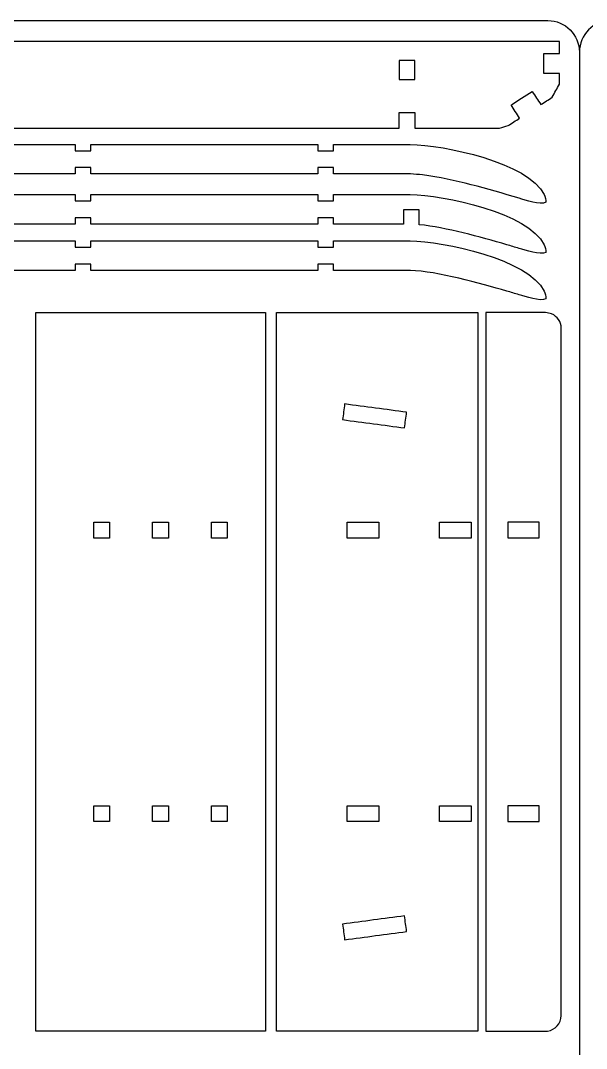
# Model space of a CAD drawing. Extents: x 363 to 933, y 152 to 732.
# Drawn here: x 654 to 743.9, y 568.7 to 732 of the extents above; entities that cross this region are included whole.
import ezdxf

# ---------------------------------------------------------------- set-up
doc = ezdxf.new("R2010")
doc.units = 0
doc.layers.get('0').update_dxf_attribs({"linetype": 'CONTINUOUS'})

msp = doc.modelspace()

# ---------------------------------------------------------------- linework, layer by layer
at = {"color": 5}
for p, q in [((557.73304, 732.00749), (737.73294, 732.00749)), ((742.73304, 727.00749), (742.73304, 447.00749)), ((742.73304, 727.00749), (742.73304, 447.00749))]:
    msp.add_line(p, q, dxfattribs=at)
for points in [[(737.73294, 732.00749), (740.48304, 732.00749), (742.73304, 729.75749), (742.73304, 727.00749)], [(747.73314, 732.00749), (744.98304, 732.00749), (742.73304, 729.75749), (742.73304, 727.00749)]]:
    msp.add_open_spline(points, degree=3, dxfattribs=at)
at = {"color": 3}
for points in [[(739.56214, 728.65429), (701.50544, 728.65429), (663.44884, 728.65429), (625.39214, 728.65429)], [(739.56244, 726.78759), (739.56234, 727.40979), (739.56224, 728.03209), (739.56214, 728.65429)], [(737.06534, 726.78719), (737.89774, 726.78719), (738.73004, 726.78749), (739.56244, 726.78759)], [(737.06584, 723.60379), (737.06564, 724.66499), (737.06554, 725.72609), (737.06534, 726.78719)], [(739.56284, 723.60429), (738.73054, 723.60419), (737.89814, 723.60399), (737.06584, 723.60379)], [(739.56314, 721.92099), (739.56304, 722.48209), (739.56294, 723.04319), (739.56284, 723.60429)], [(738.41504, 719.81799), (738.79774, 720.51899), (739.18044, 721.21999), (739.56314, 721.92099)], [(731.88124, 718.58949), (733.00274, 719.31049), (734.12434, 720.03149), (735.24584, 720.75249)], [(735.24584, 720.75249), (735.69644, 720.05159), (736.14704, 719.35059), (736.59764, 718.64969)], [(736.59764, 718.64969), (737.20344, 719.03909), (737.80924, 719.42859), (738.41504, 719.81799)], [(714.10214, 714.91129), (714.10204, 715.74449), (714.10204, 716.57779), (714.10194, 717.41099)], [(714.10194, 717.41099), (714.93524, 717.41099), (715.76854, 717.41099), (716.60184, 717.41099)], [(716.60184, 717.41099), (716.60194, 716.57779), (716.60194, 715.74449), (716.60204, 714.91129)], [(733.23314, 716.48669), (732.78254, 717.18759), (732.33184, 717.88859), (731.88124, 718.58949)], [(731.41564, 715.31829), (732.02144, 715.70779), (732.62734, 716.09719), (733.23314, 716.48669)], [(650.84684, 714.92119), (671.93194, 714.91789), (693.01704, 714.91459), (714.10214, 714.91129)], [(716.60204, 714.91129), (721.08934, 714.91459), (725.57654, 714.91799), (730.06384, 714.92129)], [(730.06384, 714.92129), (730.51444, 715.05359), (730.96504, 715.18599), (731.41564, 715.31829)], [(649.10134, 712.32099), (653.62654, 712.32099), (658.15164, 712.32099), (662.67684, 712.32099)], [(662.67684, 712.32099), (662.67684, 711.98769), (662.67684, 711.65429), (662.67684, 711.32099)], [(665.17674, 711.32099), (665.17674, 711.65429), (665.17674, 711.98769), (665.17674, 712.32099)], [(665.17674, 712.32099), (677.17614, 712.32099), (689.17564, 712.32099), (701.17504, 712.32099)], [(701.17504, 712.32099), (701.17504, 711.98769), (701.17504, 711.65429), (701.17504, 711.32099)], [(703.67494, 711.32099), (703.67494, 711.65429), (703.67494, 711.98769), (703.67494, 712.32099)], [(703.67494, 712.32099), (707.73674, 712.32099), (711.79844, 712.32099), (715.86024, 712.32099)], [(715.86024, 712.32099), (721.17244, 712.28269), (734.68134, 709.42989), (737.11984, 704.35179)], [(662.67684, 711.32099), (663.51014, 711.32099), (664.34344, 711.32099), (665.17674, 711.32099)], [(701.17504, 711.32099), (702.00834, 711.32099), (702.84164, 711.32099), (703.67494, 711.32099)], [(662.67684, 707.63519), (658.12924, 707.63509), (653.58164, 707.63499), (649.03404, 707.63489)], [(665.17674, 708.63509), (664.34344, 708.63509), (663.51014, 708.63509), (662.67684, 708.63509)], [(662.67684, 708.63509), (662.67684, 708.30179), (662.67684, 707.96849), (662.67684, 707.63519)], [(665.17674, 707.63519), (665.17674, 707.96849), (665.17674, 708.30179), (665.17674, 708.63509)], [(701.17504, 707.63519), (689.17564, 707.63519), (677.17614, 707.63519), (665.17674, 707.63519)], [(703.67494, 708.63509), (702.84164, 708.63509), (702.00834, 708.63509), (701.17504, 708.63509)], [(701.17504, 708.63509), (701.17504, 708.30179), (701.17504, 707.96849), (701.17504, 707.63519)], [(703.67494, 707.63519), (703.67494, 707.96849), (703.67494, 708.30179), (703.67494, 708.63509)], [(715.89624, 707.63609), (711.82244, 707.63579), (707.74874, 707.63549), (703.67494, 707.63519)], [(717.81514, 707.48349), (717.17554, 707.53439), (716.53584, 707.58519), (715.89624, 707.63609)], [(733.15544, 703.77239), (728.03054, 705.28159), (723.13714, 706.75509), (717.81514, 707.48349)], [(649.10134, 704.35589), (653.62654, 704.35589), (658.15164, 704.35589), (662.67684, 704.35589)], [(662.67684, 704.35589), (662.67684, 704.02259), (662.67684, 703.68919), (662.67684, 703.35589)], [(665.17674, 703.35589), (665.17674, 703.68919), (665.17674, 704.02259), (665.17674, 704.35589)], [(665.17674, 704.35589), (677.17614, 704.35589), (689.17564, 704.35589), (701.17504, 704.35589)], [(701.17504, 704.35589), (701.17504, 704.02259), (701.17504, 703.68919), (701.17504, 703.35589)], [(703.67494, 703.35589), (703.67494, 703.68919), (703.67494, 704.02259), (703.67494, 704.35589)], [(703.67494, 704.35589), (707.73674, 704.35589), (711.79844, 704.35589), (715.86024, 704.35589)], [(715.86024, 704.35589), (721.17234, 704.31759), (734.68184, 701.46449), (737.11984, 696.38669)], [(737.11984, 704.35179), (737.26734, 704.04459), (737.45854, 703.48579), (737.41894, 703.13609)], [(662.67684, 703.35589), (663.51014, 703.35589), (664.34344, 703.35589), (665.17674, 703.35589)], [(701.17504, 703.35589), (702.00834, 703.35589), (702.84164, 703.35589), (703.67494, 703.35589)], [(737.41894, 703.13609), (736.48194, 702.65389), (734.17974, 703.47079), (733.15544, 703.77239)], [(665.17674, 700.66999), (664.34344, 700.66999), (663.51014, 700.66999), (662.67684, 700.66999)], [(662.67684, 700.66999), (662.67684, 700.33669), (662.67684, 700.00329), (662.67684, 699.66999)], [(665.17674, 699.67009), (665.17674, 700.00339), (665.17674, 700.33669), (665.17674, 700.66999)], [(703.67494, 700.67079), (702.84164, 700.67079), (702.00834, 700.67069), (701.17504, 700.67069)], [(701.17504, 700.67069), (701.17504, 700.33739), (701.17504, 700.00409), (701.17504, 699.67079)], [(703.67494, 699.67079), (703.67494, 700.00409), (703.67494, 700.33749), (703.67494, 700.67079)], [(717.29884, 701.93999), (716.46224, 701.93999), (715.62564, 701.93999), (714.78904, 701.93999)], [(714.78904, 701.93999), (714.78904, 701.18369), (714.78904, 700.42729), (714.78904, 699.67099)], [(717.29884, 699.57399), (717.29884, 700.36269), (717.29884, 701.15129), (717.29884, 701.93999)], [(662.67684, 699.66999), (658.96584, 699.66989), (655.25484, 699.66989), (651.54384, 699.66979)], [(701.17504, 699.67079), (689.17564, 699.67059), (677.17614, 699.67029), (665.17674, 699.67009)], [(714.78904, 699.67099), (711.08434, 699.67089), (707.37964, 699.67089), (703.67494, 699.67079)], [(731.19174, 696.39089), (726.99634, 697.62099), (721.61874, 699.10799), (717.29884, 699.57399)], [(649.10134, 696.99089), (653.62654, 696.99089), (658.15164, 696.99089), (662.67684, 696.99089)], [(662.67684, 696.99089), (662.67684, 696.65759), (662.67684, 696.32429), (662.67684, 695.99099)], [(662.67684, 695.99099), (663.51014, 695.99099), (664.34344, 695.99099), (665.17674, 695.99099)], [(665.17674, 695.99099), (665.17674, 696.32429), (665.17674, 696.65759), (665.17674, 696.99089)], [(665.17674, 696.99089), (677.17614, 696.99089), (689.17564, 696.99089), (701.17504, 696.99089)], [(701.17504, 696.99089), (701.17504, 696.65759), (701.17504, 696.32429), (701.17504, 695.99099)], [(701.17504, 695.99099), (702.00834, 695.99099), (702.84164, 695.99099), (703.67494, 695.99099)], [(703.67494, 695.99099), (703.67494, 696.32429), (703.67494, 696.65759), (703.67494, 696.99089)], [(703.67494, 696.99089), (707.73674, 696.99089), (711.79844, 696.99089), (715.86024, 696.99089)], [(715.86024, 696.99089), (721.16914, 696.95409), (734.68164, 694.09919), (737.11984, 689.02179)], [(733.15544, 695.80729), (732.50084, 696.00179), (731.84634, 696.19639), (731.19174, 696.39089)], [(737.41894, 695.17099), (736.48184, 694.68869), (734.17994, 695.50559), (733.15544, 695.80729)], [(737.11984, 696.38669), (737.26734, 696.07949), (737.45854, 695.52069), (737.41894, 695.17099)], [(665.17674, 693.30509), (664.34344, 693.30509), (663.51014, 693.30509), (662.67684, 693.30509)], [(662.67684, 693.30509), (662.67684, 692.97179), (662.67684, 692.63839), (662.67684, 692.30509)], [(665.17674, 692.30509), (665.17674, 692.63839), (665.17674, 692.97179), (665.17674, 693.30509)], [(703.67494, 693.30509), (702.84164, 693.30509), (702.00834, 693.30509), (701.17504, 693.30509)], [(701.17504, 693.30509), (701.17504, 692.97179), (701.17504, 692.63839), (701.17504, 692.30509)], [(703.67494, 692.30509), (703.67494, 692.63839), (703.67494, 692.97179), (703.67494, 693.30509)], [(662.67684, 692.30509), (658.12924, 692.30499), (653.58164, 692.30499), (649.03404, 692.30489)], [(701.17504, 692.30509), (689.17564, 692.30509), (677.17614, 692.30509), (665.17674, 692.30509)], [(715.89624, 692.30609), (711.82244, 692.30579), (707.74874, 692.30539), (703.67494, 692.30509)], [(731.19174, 689.02589), (727.01554, 690.25079), (720.18654, 692.15789), (715.89624, 692.30609)], [(733.15544, 688.44229), (732.50084, 688.63679), (731.84634, 688.83139), (731.19174, 689.02589)], [(737.41894, 687.80609), (736.48354, 687.32349), (734.17774, 688.14129), (733.15544, 688.44229)], [(737.11984, 689.02179), (737.26714, 688.71499), (737.45864, 688.15539), (737.41894, 687.80609)], [(656.41634, 571.43009), (656.41634, 609.48939), (656.41634, 647.54879), (656.41634, 685.60809)], [(656.41634, 685.60809), (668.57714, 685.60809), (680.73804, 685.60809), (692.89884, 685.60809)], [(692.89884, 685.60809), (692.89884, 647.54879), (692.89884, 609.48939), (692.89884, 571.43009)], [(694.64134, 685.60809), (705.29254, 685.60809), (715.94374, 685.60809), (726.59494, 685.60809)], [(694.64134, 571.43009), (694.64134, 609.48939), (694.64134, 647.54879), (694.64134, 685.60809)], [(726.59494, 685.60809), (726.59494, 647.54879), (726.59494, 609.48939), (726.59494, 571.43009)], [(737.35654, 685.60809), (734.19004, 685.60809), (731.02354, 685.60809), (727.85704, 685.60809)], [(727.85704, 685.60809), (727.85704, 647.54879), (727.85704, 609.48939), (727.85704, 571.43009)], [(738.31324, 685.41779), (737.99434, 685.48119), (737.67544, 685.54469), (737.35654, 685.60809)], [(739.85644, 683.10819), (739.82024, 684.21329), (739.28274, 684.93979), (738.31324, 685.41779)], [(739.85644, 573.92999), (739.85644, 610.32269), (739.85644, 646.71549), (739.85644, 683.10819)], [(737.68284, 571.45149), (738.92314, 571.61479), (739.81404, 572.63509), (739.85644, 573.92999)], [(692.89884, 571.43009), (680.73804, 571.43009), (668.57714, 571.43009), (656.41634, 571.43009)], [(726.59494, 571.43009), (715.94374, 571.43009), (705.29254, 571.43009), (694.64134, 571.43009)], [(727.85704, 571.43009), (731.13234, 571.43719), (734.40754, 571.44439), (737.68284, 571.45149)]]:
    msp.add_open_spline(points, degree=3, dxfattribs=at)
at = {"color": 7}
for points in [[(716.60324, 725.65809), (715.76994, 725.65809), (714.93674, 725.65809), (714.10344, 725.65809)], [(714.10344, 725.65809), (714.10344, 724.65829), (714.10344, 723.65819), (714.10344, 722.65839)], [(716.60324, 722.65839), (716.60324, 723.65819), (716.60324, 724.65829), (716.60324, 725.65809)], [(714.10344, 722.65839), (714.93674, 722.65839), (715.76994, 722.65839), (716.60324, 722.65839)], [(705.46104, 671.08519), (705.35034, 670.25599), (705.23974, 669.42669), (705.12904, 668.59749)], [(715.30064, 669.77249), (712.02074, 670.21009), (708.74084, 670.64759), (705.46104, 671.08519)], [(714.96884, 667.28489), (715.07944, 668.11409), (715.19014, 668.94329), (715.30064, 669.77249)], [(705.12904, 668.59749), (708.40894, 668.15999), (711.68894, 667.72239), (714.96884, 667.28489)], [(665.61094, 649.78479), (665.61094, 650.62139), (665.61094, 651.45789), (665.61094, 652.29449)], [(665.61094, 652.29449), (666.44754, 652.29449), (667.28414, 652.29449), (668.12074, 652.29449)], [(668.12074, 652.29449), (668.12074, 651.45789), (668.12074, 650.62139), (668.12074, 649.78479)], [(674.95304, 652.29449), (675.78964, 652.29449), (676.62614, 652.29449), (677.46274, 652.29449)], [(674.95304, 649.78479), (674.95304, 650.62139), (674.95304, 651.45789), (674.95304, 652.29449)], [(677.46274, 652.29449), (677.46274, 651.45789), (677.46274, 650.62139), (677.46274, 649.78479)], [(684.29514, 649.78479), (684.29514, 650.62139), (684.29514, 651.45789), (684.29514, 652.29449)], [(684.29514, 652.29449), (685.13174, 652.29449), (685.96824, 652.29449), (686.80484, 652.29449)], [(686.80484, 652.29449), (686.80484, 651.45789), (686.80484, 650.62139), (686.80484, 649.78479)], [(705.86714, 649.78479), (705.86714, 650.62139), (705.86714, 651.45789), (705.86714, 652.29449)], [(705.86714, 652.29449), (707.54034, 652.29449), (709.21344, 652.29449), (710.88664, 652.29449)], [(710.88664, 652.29449), (710.88664, 651.45789), (710.88664, 650.62139), (710.88664, 649.78479)], [(720.51884, 649.78479), (720.51884, 650.62139), (720.51884, 651.45789), (720.51884, 652.29449)], [(720.51884, 652.29449), (722.19204, 652.29449), (723.86514, 652.29449), (725.53834, 652.29449)], [(725.53834, 652.29449), (725.53834, 651.45789), (725.53834, 650.62139), (725.53834, 649.78479)], [(736.37104, 652.29449), (734.70444, 652.29449), (733.03794, 652.29449), (731.37134, 652.29449)], [(731.37134, 652.29449), (731.37134, 651.46119), (731.37134, 650.62789), (731.37134, 649.79459)], [(736.37104, 649.79459), (736.37104, 650.62789), (736.37104, 651.46119), (736.37104, 652.29449)], [(668.12074, 649.78479), (667.28414, 649.78479), (666.44754, 649.78479), (665.61094, 649.78479)], [(677.46274, 649.78479), (676.62614, 649.78479), (675.78964, 649.78479), (674.95304, 649.78479)], [(686.80484, 649.78479), (685.96824, 649.78479), (685.13174, 649.78479), (684.29514, 649.78479)], [(710.88664, 649.78479), (709.21344, 649.78479), (707.54034, 649.78479), (705.86714, 649.78479)], [(725.53834, 649.78479), (723.86514, 649.78479), (722.19204, 649.78479), (720.51884, 649.78479)], [(731.37134, 649.79459), (733.03794, 649.79459), (734.70444, 649.79459), (736.37104, 649.79459)], [(665.61094, 604.74359), (665.61094, 605.58019), (665.61094, 606.41669), (665.61094, 607.25329)], [(665.61094, 607.25329), (666.44754, 607.25329), (667.28414, 607.25329), (668.12074, 607.25329)], [(668.12074, 607.25329), (668.12074, 606.41669), (668.12074, 605.58019), (668.12074, 604.74359)], [(674.95304, 607.25329), (675.78964, 607.25329), (676.62614, 607.25329), (677.46274, 607.25329)], [(674.95304, 604.74359), (674.95304, 605.58019), (674.95304, 606.41669), (674.95304, 607.25329)], [(677.46274, 607.25329), (677.46274, 606.41669), (677.46274, 605.58019), (677.46274, 604.74359)], [(684.29514, 604.74359), (684.29514, 605.58019), (684.29514, 606.41669), (684.29514, 607.25329)], [(684.29514, 607.25329), (685.13174, 607.25329), (685.96824, 607.25329), (686.80484, 607.25329)], [(686.80484, 607.25329), (686.80484, 606.41669), (686.80484, 605.58019), (686.80484, 604.74359)], [(705.86714, 607.25339), (707.54034, 607.25339), (709.21344, 607.25339), (710.88664, 607.25339)], [(705.86714, 604.74359), (705.86714, 605.58019), (705.86714, 606.41679), (705.86714, 607.25339)], [(710.88664, 607.25339), (710.88664, 606.41679), (710.88664, 605.58019), (710.88664, 604.74359)], [(720.51884, 607.25339), (722.19204, 607.25339), (723.86514, 607.25339), (725.53834, 607.25339)], [(720.51884, 604.74359), (720.51884, 605.58019), (720.51884, 606.41679), (720.51884, 607.25339)], [(725.53834, 607.25339), (725.53834, 606.41679), (725.53834, 605.58019), (725.53834, 604.74359)], [(736.37104, 607.24339), (734.70444, 607.24339), (733.03794, 607.24339), (731.37134, 607.24339)], [(731.37134, 607.24339), (731.37134, 606.41009), (731.37134, 605.57679), (731.37134, 604.74349)], [(736.37104, 604.74349), (736.37104, 605.57679), (736.37104, 606.41009), (736.37104, 607.24339)], [(668.12074, 604.74359), (667.28414, 604.74359), (666.44754, 604.74359), (665.61094, 604.74359)], [(677.46274, 604.74359), (676.62614, 604.74359), (675.78964, 604.74359), (674.95304, 604.74359)], [(686.80484, 604.74359), (685.96824, 604.74359), (685.13174, 604.74359), (684.29514, 604.74359)], [(710.88664, 604.74359), (709.21344, 604.74359), (707.54034, 604.74359), (705.86714, 604.74359)], [(725.53834, 604.74359), (723.86514, 604.74359), (722.19204, 604.74359), (720.51884, 604.74359)], [(731.37134, 604.74349), (733.03794, 604.74349), (734.70444, 604.74349), (736.37104, 604.74349)], [(714.96884, 589.75339), (711.68894, 589.31579), (708.40894, 588.87829), (705.12904, 588.44069)], [(715.30064, 587.26559), (715.19014, 588.09489), (715.07944, 588.92409), (714.96884, 589.75339)], [(705.12904, 588.44069), (705.23974, 587.61149), (705.35034, 586.78229), (705.46104, 585.95309)], [(705.46104, 585.95309), (708.74084, 586.39059), (712.02074, 586.82809), (715.30064, 587.26559)]]:
    msp.add_open_spline(points, degree=3, dxfattribs=at)

doc.saveas('drawing.dxf')
